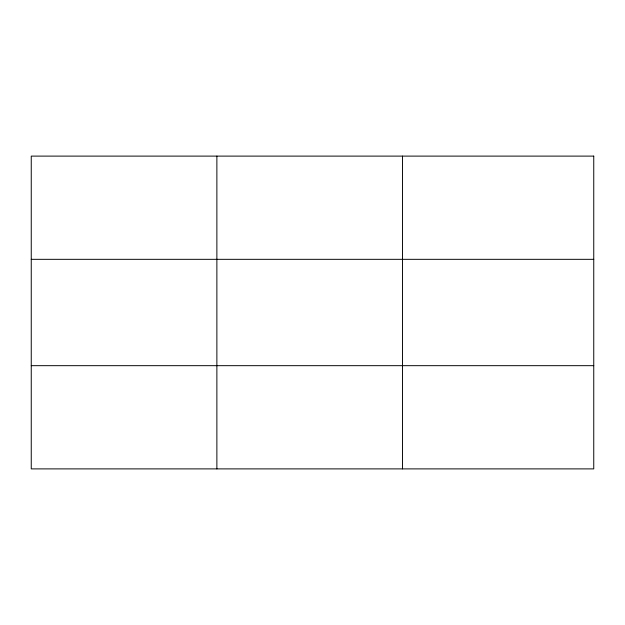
<?xml version="1.0" encoding="UTF-8"?>
<svg xmlns="http://www.w3.org/2000/svg" width="625" height="625" viewBox="0 0 625 625"><rect width="100%" height="100%" fill="white"/><g stroke="black" fill="none" stroke-linecap="round" stroke-linejoin="round"><path stroke-width="0.94" d="M216.875 468.891L216.875 156.109M402.5 468.891L402.5 156.109M31.25 259.328L593.75 259.328M31.25 365.672L593.75 365.672M593.75 156.109L593.75 468.891L31.25 468.891L31.25 156.109L593.75 156.109"/></g></svg>
